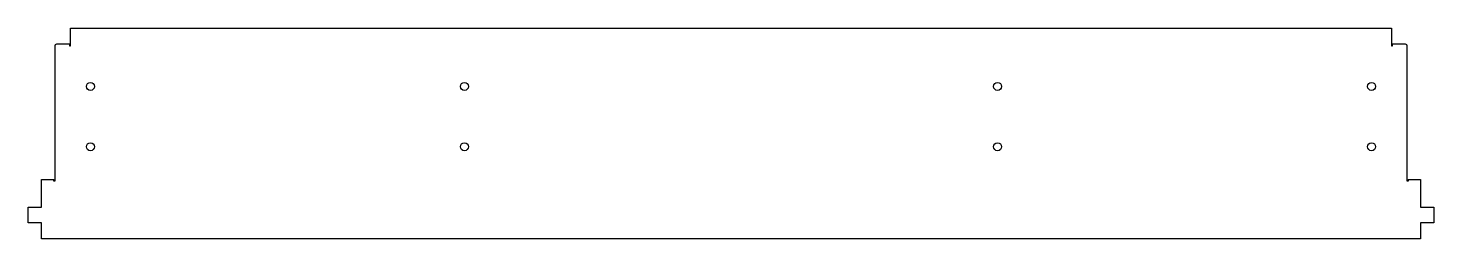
# Model space of a CAD drawing. Header units: millimetres. Extents: x -8 to 784, y -7 to 112.
import ezdxf

# ---------------------------------------------------------------- set-up
doc = ezdxf.new("R2010")
doc.units = ezdxf.units.MM

msp = doc.modelspace()

# ---------------------------------------------------------------- linework, layer by layer
at = {"color": 7, "linetype": 'Continuous', "lineweight": 25}
for p, q in [((16.2, 101.51), (16.2, 111.52)), ((16.2, 111.52), (759.8, 111.52)), ((759.8, 111.52), (759.8, 101.51)), ((7.4, 101.48), (7.4, 25.07)), ((15.7, 102.38), (8.3, 102.38)), ((15.7, 102.38), (15.7, 101.51)), ((15.7, 101.51), (16.2, 101.51)), ((759.8, 101.51), (760.3, 101.51)), ((760.3, 101.51), (760.3, 102.38)), ((767.7, 102.38), (760.3, 102.38)), ((768.6, 25.07), (768.6, 101.48)), ((0, 26.14), (6.9, 26.14)), ((0, 10.43), (0, 26.14)), ((6.9, 25.07), (6.9, 26.14)), ((7.4, 25.07), (6.9, 25.07)), ((769.1, 25.07), (768.6, 25.07)), ((769.1, 26.14), (769.1, 25.07)), ((769.1, 26.14), (776, 26.14)), ((776, 26.14), (776, 10.43)), ((-7.6, 1.57), (-7.6, 10.43)), ((-7.6, 10.43), (0, 10.43)), ((776, 10.43), (783.6, 10.43)), ((783.6, 10.43), (783.6, 1.57)), ((0, 1.57), (-7.6, 1.57)), ((0, -7.44), (0, 1.57)), ((783.6, 1.57), (776, 1.57)), ((776, 1.57), (776, -7.44)), ((776, -7.44), (0, -7.44))]:
    msp.add_line(p, q, dxfattribs=at)
for centre in [(27.5, 78.58), (238, 78.58), (538, 78.58), (748.5, 78.58), (27.5, 44.58), (238, 44.58), (538, 44.58), (748.5, 44.58)]:
    msp.add_circle(centre, 2.25, dxfattribs=at)
for centre, start, end in [((8.3, 101.48), 90, 180), ((767.7, 101.48), 0, 90)]:
    msp.add_arc(centre, 0.9, start, end, dxfattribs=at)

doc.saveas('drawing.dxf')
